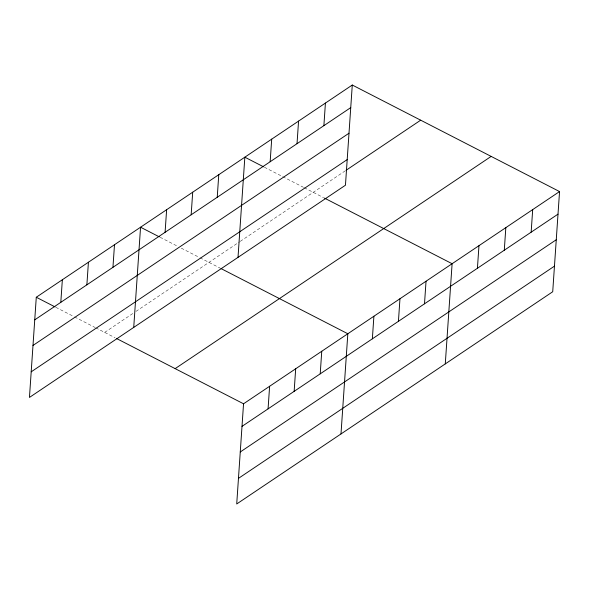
<?xml version="1.0" encoding="UTF-8"?>
<svg xmlns="http://www.w3.org/2000/svg" width="589" height="589" viewBox="0 0 589 589"><rect width="100%" height="100%" fill="white"/><g stroke="black" fill="none" stroke-linecap="round" stroke-linejoin="round"><path stroke-width="0.44" stroke-dasharray="2.94 2.21" d="M104.68 332.41L132.981 313.4M135.963 311.397L239.502 241.865M240.246 241.365L345.323 170.795M264.387 167.232L303.468 187.317M304.285 187.736L323.648 197.69M160.105 237.264L178.018 246.474M181.272 248.146L199.185 257.356M200.002 257.776L220.168 268.142M55.822 307.296L73.735 316.507M74.553 316.926L94.91 327.388M95.72 327.808L115.091 337.762"/><path stroke-width="0.88" d="M352.281 85.03L36.282 297.254L29.45 397.435L345.456 185.211L352.281 85.03L559.55 191.565L552.718 291.746L236.719 503.97L243.544 403.789L559.55 191.565M60.807 302.334L62.353 279.746M86.877 284.826L88.424 262.238M112.948 267.318L114.494 244.729M133.732 327.403L140.557 227.221L159.288 236.844M165.089 232.294L166.628 209.713M191.16 214.786L192.699 192.205M217.231 197.278L218.769 174.697M238.015 257.371L244.84 157.189L263.57 166.812M270.16 161.732L271.706 139.151M268.076 408.862L269.615 386.281M297.025 143.694L298.564 121.106M294.147 391.354L295.685 368.773M323.884 125.656L325.422 103.068M320.217 373.846L321.756 351.265M340.994 433.938L347.827 333.749L220.971 268.547M372.358 338.83L373.897 316.241M398.429 321.322L399.968 298.733M424.5 303.814L426.038 281.225M445.277 363.899L452.109 263.717L324.451 198.103M477.429 268.267L478.967 245.679M504.287 250.229L505.826 227.641M531.153 232.184L532.692 209.603M34.744 319.842L350.742 107.618M32.991 345.448L348.997 133.224M31.195 371.828L347.201 159.604M346.067 170.295L420.679 120.185M175.147 368.633L491.152 156.409M242.005 426.37L558.011 214.146M240.26 451.977L556.266 239.752M238.464 478.364L554.463 266.14M36.282 297.254L55.005 306.884M116.688 338.587L243.544 403.789"/></g></svg>
